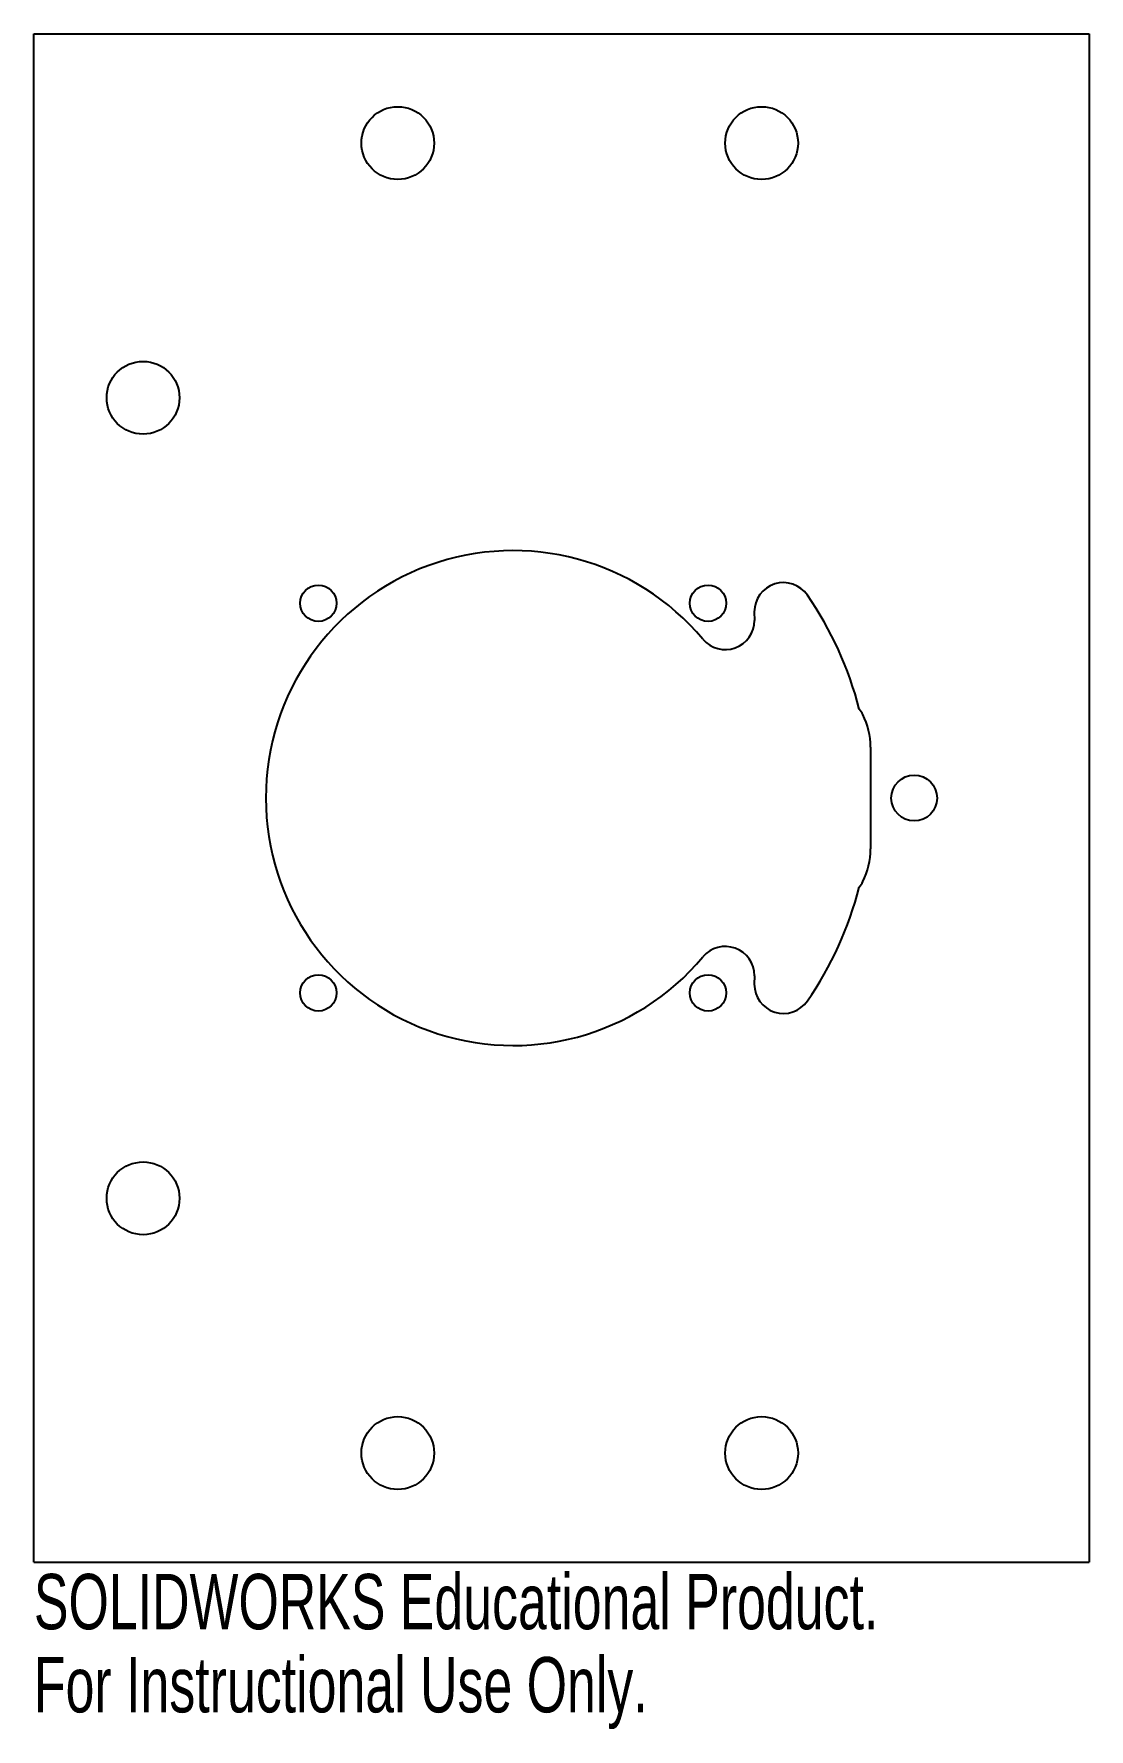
# Model space of a CAD drawing. Header units: inches. Extents: x -3.75 to -0.12, y -3.2 to 2.62.
import ezdxf

# ---------------------------------------------------------------- set-up
doc = ezdxf.new("R2010")
doc.units = ezdxf.units.IN
doc.header["$MEASUREMENT"] = 0
doc.styles.add('SLDTEXTSTYLE0', font='TXT', dxfattribs={"width": 0.7})

msp = doc.modelspace()

# ---------------------------------------------------------------- linework, layer by layer
at = {"color": 7, "linetype": 'Continuous', "lineweight": 25}
for p, q in [((-3.75, 2.625), (-0.125, 2.625)), ((-3.75, -2.625), (-3.75, 2.625)), ((-0.125, 2.625), (-0.125, -2.625)), ((-1.2751, 0.6395), (-1.275, 0.6104)), ((-0.8758, 0.175), (-0.8758, -0.175)), ((-1.275, -0.6104), (-1.2751, -0.6395)), ((-3.75, -2.625), (-0.125, -2.625))]:
    msp.add_line(p, q, dxfattribs=at)
for centre, radius in [((-2.5, 2.25), 0.125), ((-1.25, 2.25), 0.125), ((-3.375, 1.375), 0.125), ((-2.7726, 0.6693), 0.0625), ((-1.4341, 0.6693), 0.0625), ((-0.7258, 0), 0.0787), ((-2.7726, -0.6693), 0.0625), ((-1.4341, -0.6693), 0.0625), ((-3.375, -1.375), 0.125), ((-2.5, -2.25), 0.125), ((-1.25, -2.25), 0.125)]:
    msp.add_circle(centre, radius, dxfattribs=at)
for centre, radius, start, end in [((-2.1033, 0), 0.85, 39.93943, 320.06057), ((-1.1751, 0.64), 0.1, 34.58746, 180.31153), ((-2.1033, 0), 1.2275, 14.42434, 34.58746), ((-1.375, 0.6099), 0.1, 219.93943, 0.31153), ((-0.9918, 0.2422), 0.1, 26.62737, 39.45267), ((-1.1258, 0.175), 0.25, 0, 26.62737), ((-1.1258, -0.175), 0.25, 333.37263, 0), ((-0.9918, -0.2422), 0.1, 320.54733, 333.37263), ((-2.1033, 0), 1.2275, 325.41254, 345.57566), ((-1.375, -0.6099), 0.1, 359.68847, 140.06057), ((-1.1751, -0.64), 0.1, 179.68847, 325.41254)]:
    msp.add_arc(centre, radius, start, end, dxfattribs=at)

# ---------------------------------------------------------------- texts
at = {"color": 7, "linetype": 'Continuous', "char_height": 0.1903, "attachment_point": 1, "style": 'SLDTEXTSTYLE0'}
for s, insert in [('SOLIDWORKS Educational Product.', (-3.75, -2.6651)), ('For Instructional Use Only.', (-3.75, -2.9506))]:
    msp.add_mtext(s, dxfattribs=dict(at, insert=insert))

doc.saveas('drawing.dxf')
